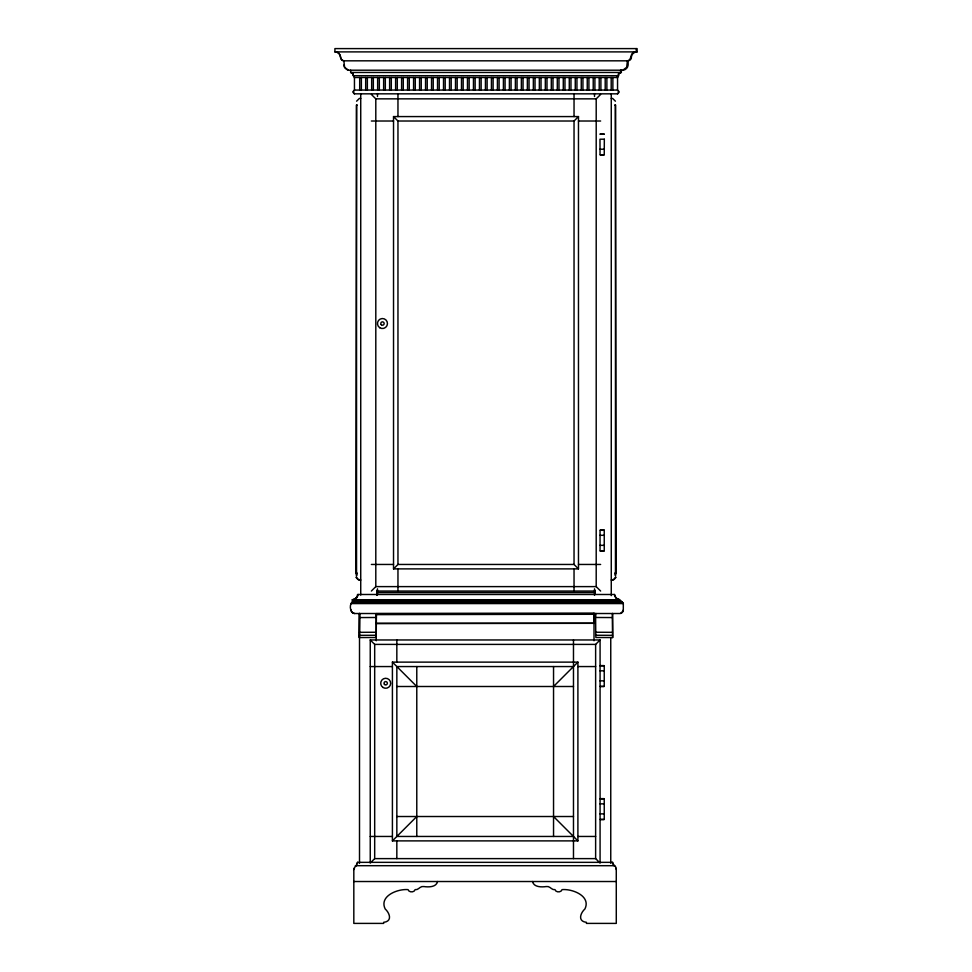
<?xml version="1.0" encoding="UTF-8"?>
<svg xmlns="http://www.w3.org/2000/svg" width="972" height="972" viewBox="0 0 972 972"><rect width="100%" height="100%" fill="white"/><g stroke="black" fill="none" stroke-linecap="round" stroke-linejoin="round"><path stroke-width="1.46" d="M416.781 836.455L416.781 666.561M553.542 836.455L553.542 666.561M355.861 573.48L357.271 573.516A1.652 1.166 0.3 0 1 356.542 573.444L355.861 573.48L356.542 104.988A1.652 1.166 0.1 0 1 357.283 104.952M396.843 639.965L396.831 662.126M573.48 639.965L573.48 858.616M359.348 637.559L359.506 613.514L359.348 637.559L376.115 637.498L376.237 634.194L376.383 617.487L359.786 617.572M612.202 617.56L595.617 617.487L595.763 634.194L595.885 637.498L612.652 637.559L612.494 613.514L612.652 637.559M437.57 881.519C436.355 887.387 428.312 887.193 423.913 886.561C420.074 885.686 418.458 890.376 415.129 889.635C414.424 892.636 408.762 892.636 408.058 889.635C397.803 888.651 378.886 895.99 385.179 908.954C389.833 913.194 392.554 921.371 383.673 922.331L383.673 923.4L353.82 923.4L353.82 869.539L355.521 865.7A3.767 1.944 -90 0 0 356.311 865.578L357.477 862.346L612.627 862.346A2.612 1.349 -90 0 0 612.7 863.695L615.47 866.502L616.272 869.102L616.284 923.4L586.432 923.4L586.432 922.331C577.55 921.371 580.272 913.194 584.925 908.954C591.219 895.99 572.289 888.651 562.047 889.635C561.342 892.636 555.668 892.636 554.976 889.635C551.646 890.376 550.031 885.686 546.191 886.561C541.781 887.193 533.75 887.387 532.535 881.519M612.627 862.346L612.7 863.695M623.295 610.428L623.319 603.576L622.092 602.288L352.35 602.288C348.851 604.438 350.042 613.271 354.683 613.514L619.759 613.514A3.56 3.56 0 0 0 623.319 609.954M348.268 70.093L344.574 67.275L343.857 60.823A3.584 3.584 0 0 1 340.601 56.935A5.65 5.65 0 0 0 334.915 51.893L334.915 48.6L637.085 48.6L637.085 51.893A5.65 5.65 0 0 0 631.399 56.935A3.584 3.584 0 0 1 628.143 60.823L628.143 65.015A5.868 5.868 0 0 1 621.363 70.203L621.363 72.463A2.843 2.843 0 0 0 618.714 75.707L353.286 75.707L352.897 73.823L351.026 72.511M358.243 594.487L357.052 597.573L353.018 599.724L353.018 600.951M615.422 577.259L614.608 578.862M616.114 577.259L613.344 580.017A2.539 1.798 0.2 0 1 611.971 580.017L611.23 580.017L614.255 579.215M356.578 101.21L359.361 98.451A2.539 1.798 0.1 0 1 360.733 98.451M623.198 610.878L620.683 613.393M353.48 601.17L352.945 601.838A2.406 1.701 -90 0 1 352.35 602.033L352.35 602.288A1.689 1.689 0 0 0 351.123 603.576L623.319 603.576A1.689 1.689 0 0 0 622.092 602.288L622.092 602.045A1.312 1.312 0 0 1 620.974 601.17L353.48 601.17A1.312 1.312 0 0 1 352.35 602.045L622.092 602.045A2.406 1.701 -90 0 1 621.509 601.838L620.974 601.17M594.074 613.296L594.329 623.295L376.286 623.635L376.03 613.636L594.074 613.296L594.269 621.582M374.682 858.616L370.247 863.051L370.247 639.965L600.076 639.965L600.076 863.051L595.629 858.616L374.682 858.616L374.682 644.4L370.247 639.965M553.53 686.499L577.903 662.126L392.409 662.126L392.409 840.889L577.903 840.889L577.903 662.126M393.526 116.579L397.961 121.014L574.039 121.014L578.474 116.579L578.474 568.887L393.526 568.887L393.526 116.579L578.474 116.579M600.635 591.049L596.201 586.614L596.201 98.852L600.635 94.43M371.365 591.049L375.8 586.614L375.8 98.852L371.365 94.43M393.526 568.887L397.961 564.453L574.039 564.453L578.474 568.887M416.781 816.516L392.409 840.889M374.682 644.4L595.629 644.4L600.076 639.965M617.548 93.834L618.8 91.951L617.548 90.068L354.452 90.068L353.201 91.951L354.452 93.834L617.548 93.834A2.041 2.041 0 0 0 617.548 90.068L617.548 77.505M356.311 865.578L355.521 865.7L614.583 865.7A3.767 1.944 -90 0 1 613.794 865.578M357.319 573.322L356.542 573.48L356.542 104.988M623.003 70.093L626.685 67.275L627.402 60.823M634.923 52.051C629.662 52.549 632.213 59.547 627.863 60.75M620.245 72.511L618.386 73.823L617.998 75.707M616.139 573.48L615.398 573.516A1.652 1.166 -0.3 0 1 614.717 573.492L616.139 573.48L615.458 104.988A1.652 1.166 0 0 0 614.717 104.952M595.86 613.441L595.617 617.487M359.567 632.322L376.2 632.25M359.555 635.336L376.188 635.263M376.055 614.632L594.111 614.28M376.249 623.246L594.329 623.295M334.915 51.893L637.085 51.893M343.857 60.823L628.143 60.823M343.857 65.015A5.868 5.868 0 0 0 350.637 70.203L621.363 70.203M350.637 70.203L350.637 72.463L621.363 72.463M375.8 98.852L596.201 98.852M371.365 121.014L393.526 121.014M578.474 121.014L600.635 121.014M600.271 133.99L604.037 133.99M600.052 134.197L604.244 134.197M599.979 149.226L604.329 149.226M600.271 154.925L604.037 154.925M600.271 530.092L604.037 530.092M599.979 535.305L604.329 535.305M599.979 545.341L604.329 545.341M600.271 551.039L604.037 551.039M371.365 564.453L393.526 564.453M578.474 564.453L600.635 564.453M375.8 586.614L596.201 586.614M377.282 591.049L594.718 591.049M376.796 592.58L594.512 592.58M619.699 600.951L619.699 599.724A5.662 5.662 0 0 1 614.45 594.487L357.55 594.487A5.662 5.662 0 0 1 352.301 599.724L352.301 600.951L620.768 601.17M352.301 599.724L619.699 599.724L616.102 598.084L614.45 594.487M600.271 665.601L604.037 665.601M600.052 665.808L604.244 665.808L604.244 686.341L600.052 686.341M370.247 666.561L392.409 666.561M573.48 666.561L396.843 666.561L392.409 662.126M577.903 666.561L595.629 666.561M599.979 670.826L604.329 670.826M599.979 680.85L604.329 680.85M396.843 686.499L573.48 686.499M600.271 686.548L604.037 686.548M600.271 798.644L604.037 798.644M600.052 798.85L604.244 798.85L604.244 819.384L600.052 819.384M599.979 803.856L604.329 803.856M599.979 813.88L604.329 813.88M396.843 816.516L573.48 816.516M600.271 819.59L604.037 819.59M370.247 836.455L392.409 836.455M577.903 840.889L573.48 836.455L396.843 836.455L396.843 666.561L416.781 686.499M577.903 836.455L595.629 836.455M353.82 881.519L616.284 881.519M595.8 632.25L612.433 632.322M595.812 635.263L612.457 635.336M376.383 617.487L376.48 613.794M343.395 60.75C339.021 59.547 341.573 52.537 336.3 52.051M614.681 573.322L615.458 573.48L615.458 104.988M357.745 579.215L360.77 580.017L360.029 580.017A2.539 1.798 -0.2 0 1 358.656 580.017L355.886 577.259M553.53 816.516L573.48 836.455M357.392 578.862L356.59 577.259M615.422 101.21L612.639 98.451A2.539 1.798 0 0 0 611.267 98.451M594.281 622.274L594.293 622.906M636.296 48.6L636.296 51.893M620.634 70.203L620.634 72.463M617.84 75.707L617.84 77.505L354.16 77.505L354.16 75.707M617.123 75.707L617.123 77.505M612.87 77.505L612.87 90.068M611.194 77.505L611.194 90.068M611.267 93.762L611.267 595.629M610.756 637.741L610.756 863.294M606.88 77.505L606.88 90.068M605.204 77.505L605.204 90.068M600.89 77.505L600.89 90.068M599.214 77.505L599.214 90.068M595.629 644.4L595.629 858.616M595.204 590.332L595.204 593.564M594.9 77.505L594.9 90.068M594.512 93.591L594.512 96.507M594.512 588.813L594.512 595.374M594.014 613.514L594.014 640.767M593.224 77.505L593.224 90.068M588.911 77.505L588.911 90.068M587.246 77.505L587.246 90.068M582.933 77.505L582.933 90.068M581.256 77.505L581.256 90.068M576.943 77.505L576.943 90.068M575.266 77.505L575.266 90.068M574.039 94.43L574.039 116.579M574.039 121.014L574.039 564.453M574.039 568.887L574.039 591.049M570.953 77.505L570.953 90.068M569.276 77.505L569.276 90.068M564.963 77.505L564.963 90.068M563.286 77.505L563.286 90.068M558.973 77.505L558.973 90.068M557.296 77.505L557.296 90.068M552.983 77.505L552.983 90.068M551.306 77.505L551.306 90.068M546.993 77.505L546.993 90.068M545.328 77.505L545.328 90.068M541.015 77.505L541.015 90.068M539.338 77.505L539.338 90.068M535.025 77.505L535.025 90.068M533.349 77.505L533.349 90.068M529.035 77.505L529.035 90.068M527.359 77.505L527.359 90.068M523.045 77.505L523.045 90.068M521.369 77.505L521.369 90.068M517.055 77.505L517.055 90.068M515.379 77.505L515.379 90.068M511.065 77.505L511.065 90.068M509.389 77.505L509.389 90.068M505.076 77.505L505.076 90.068M503.411 77.505L503.411 90.068M499.098 77.505L499.098 90.068M497.421 77.505L497.421 90.068M493.108 77.505L493.108 90.068M491.431 77.505L491.431 90.068M487.118 77.505L487.118 90.068M485.441 77.505L485.441 90.068M481.128 77.505L481.128 90.068M479.451 77.505L479.451 90.068M475.138 77.505L475.138 90.068M473.461 77.505L473.461 90.068M469.148 77.505L469.148 90.068M467.471 77.505L467.471 90.068M463.158 77.505L463.158 90.068M461.493 77.505L461.493 90.068M457.18 77.505L457.18 90.068M455.503 77.505L455.503 90.068M451.19 77.505L451.19 90.068M449.514 77.505L449.514 90.068M445.2 77.505L445.2 90.068M443.524 77.505L443.524 90.068M439.21 77.505L439.21 90.068M437.534 77.505L437.534 90.068M433.22 77.505L433.22 90.068M431.544 77.505L431.544 90.068M427.23 77.505L427.23 90.068M425.554 77.505L425.554 90.068M421.24 77.505L421.24 90.068M419.576 77.505L419.576 90.068M415.263 77.505L415.263 90.068M413.586 77.505L413.586 90.068M409.273 77.505L409.273 90.068M407.596 77.505L407.596 90.068M403.283 77.505L403.283 90.068M401.606 77.505L401.606 90.068M397.961 94.43L397.961 116.579M397.961 121.014L397.961 564.453M397.961 568.887L397.961 591.049M397.293 77.505L397.293 90.068M396.831 840.889L396.831 858.616M395.616 77.505L395.616 90.068M391.303 77.505L391.303 90.068M389.626 77.505L389.626 90.068M385.313 77.505L385.313 90.068M383.636 77.505L383.636 90.068M379.323 77.505L379.323 90.068M377.646 77.505L377.646 90.068M377.488 93.591L377.488 96.507M377.488 588.813L377.488 594.888M376.796 590.332L376.796 595.374M376.249 622.384L376.249 640.767M373.333 77.505L373.333 90.068M371.668 77.505L371.668 90.068M367.355 77.505L367.355 90.068M365.679 77.505L365.679 90.068M361.365 77.505L361.365 90.068M360.733 93.762L360.733 595.046M359.689 77.505L359.689 90.068M359.506 613.514L359.506 863.294M354.452 77.505L354.452 90.068A2.041 2.041 0 0 0 354.452 93.834M350.637 72.463A2.843 2.843 0 0 1 353.286 75.707M354.683 613.514A3.56 3.56 0 0 1 351.123 609.954M616.163 868.263A3.56 1.847 -90 0 1 616.284 869.539M357.477 862.346A2.612 1.349 -90 0 1 357.404 863.695M353.82 869.539A3.56 1.847 -90 0 1 353.942 868.263M615.458 573.444L615.434 575.849L615.47 573.48M604.329 139.203L599.979 139.203L600.052 154.73L604.244 154.73L604.329 139.203M604.244 530.299L600.052 530.299L600.052 550.832L604.244 550.832L604.244 530.299M356.566 575.849L356.53 573.48L356.566 575.849M379.773 327.734A4.994 4.994 0 0 0 387.451 323.749A4.994 4.994 0 0 0 380.161 319.095A4.994 4.994 0 0 0 379.773 327.734M381.279 324.721A1.677 1.677 0 0 0 384.086 323.968A1.677 1.677 0 0 0 382.032 321.914A1.677 1.677 0 0 0 381.279 324.721M383.004 687.471A4.994 4.994 0 0 0 390.683 683.486A4.994 4.994 0 0 0 383.393 678.833A4.994 4.994 0 0 0 383.004 687.471M384.499 684.446A1.677 1.677 0 0 0 387.306 683.693A1.677 1.677 0 0 0 385.252 681.639A1.677 1.677 0 0 0 384.499 684.446"/></g></svg>
